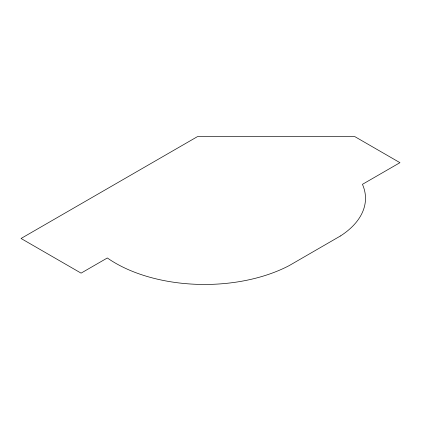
<?xml version="1.0" encoding="UTF-8"?>
<svg xmlns="http://www.w3.org/2000/svg" width="421" height="421" viewBox="0 0 421 421"><rect width="100%" height="100%" fill="white"/><g stroke="black" fill="none" stroke-linecap="round" stroke-linejoin="round"><path stroke-width="0.63" d="M340.426 235.981L289.28 265.556A125.963 72.722 0 0 1 107.334 257.973L81.074 273.134L21.05 238.481L197.37 136.683L354.935 136.683L399.95 162.674L362.434 184.335A97.356 56.209 0 0 1 340.426 235.981"/></g></svg>
